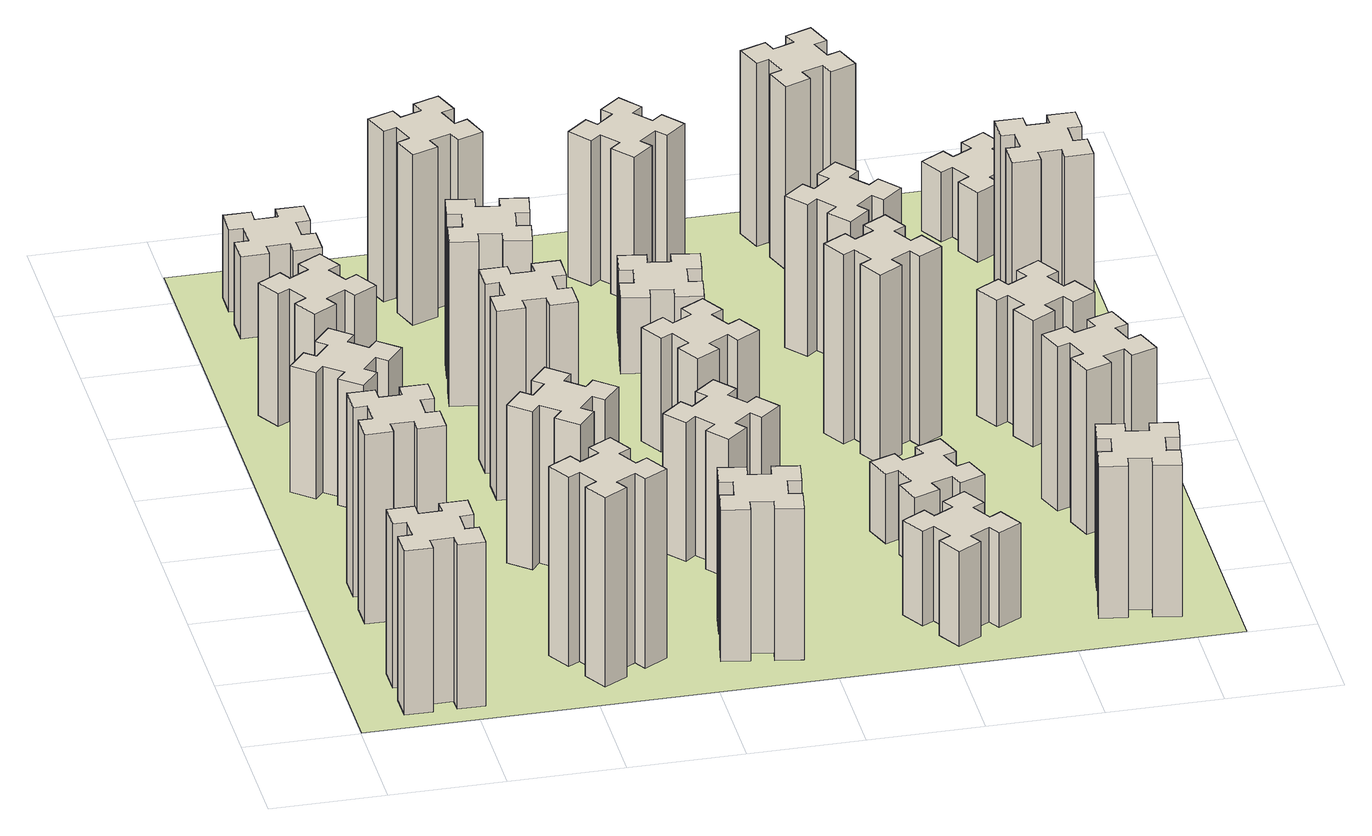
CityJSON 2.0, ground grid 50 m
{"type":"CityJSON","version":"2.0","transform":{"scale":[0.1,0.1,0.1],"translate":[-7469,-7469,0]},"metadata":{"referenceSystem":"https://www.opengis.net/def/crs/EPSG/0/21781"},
"CityObjects":{
"building1":{"type":"Building","attributes":{"class":"1000","function":"1000","usage":"1000","yearOfConstruction":2016,"roofType":"1000","measuredHeight":78,"storeysAboveGround":30,"storeysBelowGround":0},"geometry":[{"type":"Solid","lod":"1","boundaries":[[[[0,1,2,3,4,5,6,7,8,9,10,11,12,13,14,15,16,17,18,19]],[[17,16,20,21]],[[16,15,22,20]],[[15,14,23,22]],[[14,13,24,23]],[[13,12,25,24]],[[12,11,26,25]],[[11,10,27,26]],[[10,9,28,27]],[[9,8,29,28]],[[8,7,30,29]],[[7,6,31,30]],[[6,5,32,31]],[[5,4,33,32]],[[4,3,34,33]],[[3,2,35,34]],[[2,1,36,35]],[[1,0,37,36]],[[0,19,38,37]],[[19,18,39,38]],[[18,17,21,39]],[[24,25,26,27,28,29,30,31,32,33,34,35,36,37,38,39,21,20,22,23]]]]}]},
"building2":{"type":"Building","attributes":{"class":"1000","function":"1000","usage":"1000","yearOfConstruction":2016,"roofType":"1000","measuredHeight":90,"storeysAboveGround":30,"storeysBelowGround":0},"geometry":[{"type":"Solid","lod":"1","boundaries":[[[[40,41,42,43,44,45,46,47,48,49,50,51,52,53,54,55,56,57,58,59]],[[57,56,60,61]],[[56,55,62,60]],[[55,54,63,62]],[[54,53,64,63]],[[53,52,65,64]],[[52,51,66,65]],[[51,50,67,66]],[[50,49,68,67]],[[49,48,69,68]],[[48,47,70,69]],[[47,46,71,70]],[[46,45,72,71]],[[45,44,73,72]],[[44,43,74,73]],[[43,42,75,74]],[[42,41,76,75]],[[41,40,77,76]],[[40,59,78,77]],[[59,58,79,78]],[[58,57,61,79]],[[64,65,66,67,68,69,70,71,72,73,74,75,76,77,78,79,61,60,62,63]]]]}]},
"building3":{"type":"Building","attributes":{"class":"1000","function":"1000","usage":"1000","yearOfConstruction":2016,"roofType":"1000","measuredHeight":60,"storeysAboveGround":30,"storeysBelowGround":0},"geometry":[{"type":"Solid","lod":"1","boundaries":[[[[80,81,82,83,84,85,86,87,88,89,90,91,92,93,94,95,96,97,98,99]],[[97,96,100,101]],[[96,95,102,100]],[[95,94,103,102]],[[94,93,104,103]],[[93,92,105,104]],[[92,91,106,105]],[[91,90,107,106]],[[90,89,108,107]],[[89,88,109,108]],[[88,87,110,109]],[[87,86,111,110]],[[86,85,112,111]],[[85,84,113,112]],[[84,83,114,113]],[[83,82,115,114]],[[82,81,116,115]],[[81,80,117,116]],[[80,99,118,117]],[[99,98,119,118]],[[98,97,101,119]],[[104,105,106,107,108,109,110,111,112,113,114,115,116,117,118,119,101,100,102,103]]]]}]},
"building4":{"type":"Building","attributes":{"class":"1000","function":"1000","usage":"1000","yearOfConstruction":2016,"roofType":"1000","measuredHeight":63,"storeysAboveGround":30,"storeysBelowGround":0},"geometry":[{"type":"Solid","lod":"1","boundaries":[[[[120,121,122,123,124,125,126,127,128,129,130,131,132,133,134,135,136,137,138,139]],[[137,136,140,141]],[[136,135,142,140]],[[135,134,143,142]],[[134,133,144,143]],[[133,132,145,144]],[[132,131,146,145]],[[131,130,147,146]],[[130,129,148,147]],[[129,128,149,148]],[[128,127,150,149]],[[127,126,151,150]],[[126,125,152,151]],[[125,124,153,152]],[[124,123,154,153]],[[123,122,155,154]],[[122,121,156,155]],[[121,120,157,156]],[[120,139,158,157]],[[139,138,159,158]],[[138,137,141,159]],[[144,145,146,147,148,149,150,151,152,153,154,155,156,157,158,159,141,140,142,143]]]]}]},
"building5":{"type":"Building","attributes":{"class":"1000","function":"1000","usage":"1000","yearOfConstruction":2016,"roofType":"1000","measuredHeight":90,"storeysAboveGround":30,"storeysBelowGround":0},"geometry":[{"type":"Solid","lod":"1","boundaries":[[[[160,161,162,163,164,165,166,167,168,169,170,171,172,173,174,175,176,177,178,179]],[[177,176,180,181]],[[176,175,182,180]],[[175,174,183,182]],[[174,173,184,183]],[[173,172,185,184]],[[172,171,186,185]],[[171,170,187,186]],[[170,169,188,187]],[[169,168,189,188]],[[168,167,190,189]],[[167,166,191,190]],[[166,165,192,191]],[[165,164,193,192]],[[164,163,194,193]],[[163,162,195,194]],[[162,161,196,195]],[[161,160,197,196]],[[160,179,198,197]],[[179,178,199,198]],[[178,177,181,199]],[[184,185,186,187,188,189,190,191,192,193,194,195,196,197,198,199,181,180,182,183]]]]}]},
"building6":{"type":"Building","attributes":{"class":"1000","function":"1000","usage":"1000","yearOfConstruction":2016,"roofType":"1000","measuredHeight":39,"storeysAboveGround":30,"storeysBelowGround":0},"geometry":[{"type":"Solid","lod":"1","boundaries":[[[[200,201,202,203,204,205,206,207,208,209,210,211,212,213,214,215,216,217,218,219]],[[217,216,220,221]],[[216,215,222,220]],[[215,214,223,222]],[[214,213,224,223]],[[213,212,225,224]],[[212,211,226,225]],[[211,210,227,226]],[[210,209,228,227]],[[209,208,229,228]],[[208,207,230,229]],[[207,206,231,230]],[[206,205,232,231]],[[205,204,233,232]],[[204,203,234,233]],[[203,202,235,234]],[[202,201,236,235]],[[201,200,237,236]],[[200,219,238,237]],[[219,218,239,238]],[[218,217,221,239]],[[224,225,226,227,228,229,230,231,232,233,234,235,236,237,238,239,221,220,222,223]]]]}]},
"building7":{"type":"Building","attributes":{"class":"1000","function":"1000","usage":"1000","yearOfConstruction":2016,"roofType":"1000","measuredHeight":75,"storeysAboveGround":30,"storeysBelowGround":0},"geometry":[{"type":"Solid","lod":"1","boundaries":[[[[240,241,242,243,244,245,246,247,248,249,250,251,252,253,254,255,256,257,258,259]],[[257,256,260,261]],[[256,255,262,260]],[[255,254,263,262]],[[254,253,264,263]],[[253,252,265,264]],[[252,251,266,265]],[[251,250,267,266]],[[250,249,268,267]],[[249,248,269,268]],[[248,247,270,269]],[[247,246,271,270]],[[246,245,272,271]],[[245,244,273,272]],[[244,243,274,273]],[[243,242,275,274]],[[242,241,276,275]],[[241,240,277,276]],[[240,259,278,277]],[[259,258,279,278]],[[258,257,261,279]],[[264,265,266,267,268,269,270,271,272,273,274,275,276,277,278,279,261,260,262,263]]]]}]},
"building8":{"type":"Building","attributes":{"class":"1000","function":"1000","usage":"1000","yearOfConstruction":2016,"roofType":"1000","measuredHeight":90,"storeysAboveGround":30,"storeysBelowGround":0},"geometry":[{"type":"Solid","lod":"1","boundaries":[[[[280,281,282,283,284,285,286,287,288,289,290,291,292,293,294,295,296,297,298,299]],[[297,296,300,301]],[[296,295,302,300]],[[295,294,303,302]],[[294,293,304,303]],[[293,292,305,304]],[[292,291,306,305]],[[291,290,307,306]],[[290,289,308,307]],[[289,288,309,308]],[[288,287,310,309]],[[287,286,311,310]],[[286,285,312,311]],[[285,284,313,312]],[[284,283,314,313]],[[283,282,315,314]],[[282,281,316,315]],[[281,280,317,316]],[[280,299,318,317]],[[299,298,319,318]],[[298,297,301,319]],[[304,305,306,307,308,309,310,311,312,313,314,315,316,317,318,319,301,300,302,303]]]]}]},
"building9":{"type":"Building","attributes":{"class":"1000","function":"1000","usage":"1000","yearOfConstruction":2016,"roofType":"1000","measuredHeight":72,"storeysAboveGround":30,"storeysBelowGround":0},"geometry":[{"type":"Solid","lod":"1","boundaries":[[[[320,321,322,323,324,325,326,327,328,329,330,331,332,333,334,335,336,337,338,339]],[[337,336,340,341]],[[336,335,342,340]],[[335,334,343,342]],[[334,333,344,343]],[[333,332,345,344]],[[332,331,346,345]],[[331,330,347,346]],[[330,329,348,347]],[[329,328,349,348]],[[328,327,350,349]],[[327,326,351,350]],[[326,325,352,351]],[[325,324,353,352]],[[324,323,354,353]],[[323,322,355,354]],[[322,321,356,355]],[[321,320,357,356]],[[320,339,358,357]],[[339,338,359,358]],[[338,337,341,359]],[[344,345,346,347,348,349,350,351,352,353,354,355,356,357,358,359,341,340,342,343]]]]}]},
"building10":{"type":"Building","attributes":{"class":"1000","function":"1000","usage":"1000","yearOfConstruction":2016,"roofType":"1000","measuredHeight":78,"storeysAboveGround":30,"storeysBelowGround":0},"geometry":[{"type":"Solid","lod":"1","boundaries":[[[[360,361,362,363,364,365,366,367,368,369,370,371,372,373,374,375,376,377,378,379]],[[377,376,380,381]],[[376,375,382,380]],[[375,374,383,382]],[[374,373,384,383]],[[373,372,385,384]],[[372,371,386,385]],[[371,370,387,386]],[[370,369,388,387]],[[369,368,389,388]],[[368,367,390,389]],[[367,366,391,390]],[[366,365,392,391]],[[365,364,393,392]],[[364,363,394,393]],[[363,362,395,394]],[[362,361,396,395]],[[361,360,397,396]],[[360,379,398,397]],[[379,378,399,398]],[[378,377,381,399]],[[384,385,386,387,388,389,390,391,392,393,394,395,396,397,398,399,381,380,382,383]]]]}]},
"building11":{"type":"Building","attributes":{"class":"1000","function":"1000","usage":"1000","yearOfConstruction":2016,"roofType":"1000","measuredHeight":81,"storeysAboveGround":30,"storeysBelowGround":0},"geometry":[{"type":"Solid","lod":"1","boundaries":[[[[400,401,402,403,404,405,406,407,408,409,410,411,412,413,414,415,416,417,418,419]],[[417,416,420,421]],[[416,415,422,420]],[[415,414,423,422]],[[414,413,424,423]],[[413,412,425,424]],[[412,411,426,425]],[[411,410,427,426]],[[410,409,428,427]],[[409,408,429,428]],[[408,407,430,429]],[[407,406,431,430]],[[406,405,432,431]],[[405,404,433,432]],[[404,403,434,433]],[[403,402,435,434]],[[402,401,436,435]],[[401,400,437,436]],[[400,419,438,437]],[[419,418,439,438]],[[418,417,421,439]],[[424,425,426,427,428,429,430,431,432,433,434,435,436,437,438,439,421,420,422,423]]]]}]},
"building12":{"type":"Building","attributes":{"class":"1000","function":"1000","usage":"1000","yearOfConstruction":2016,"roofType":"1000","measuredHeight":66,"storeysAboveGround":30,"storeysBelowGround":0},"geometry":[{"type":"Solid","lod":"1","boundaries":[[[[440,441,442,443,444,445,446,447,448,449,450,451,452,453,454,455,456,457,458,459]],[[457,456,460,461]],[[456,455,462,460]],[[455,454,463,462]],[[454,453,464,463]],[[453,452,465,464]],[[452,451,466,465]],[[451,450,467,466]],[[450,449,468,467]],[[449,448,469,468]],[[448,447,470,469]],[[447,446,471,470]],[[446,445,472,471]],[[445,444,473,472]],[[444,443,474,473]],[[443,442,475,474]],[[442,441,476,475]],[[441,440,477,476]],[[440,459,478,477]],[[459,458,479,478]],[[458,457,461,479]],[[464,465,466,467,468,469,470,471,472,473,474,475,476,477,478,479,461,460,462,463]]]]}]},
"building13":{"type":"Building","attributes":{"class":"1000","function":"1000","usage":"1000","yearOfConstruction":2016,"roofType":"1000","measuredHeight":54,"storeysAboveGround":30,"storeysBelowGround":0},"geometry":[{"type":"Solid","lod":"1","boundaries":[[[[480,481,482,483,484,485,486,487,488,489,490,491,492,493,494,495,496,497,498,499]],[[497,496,500,501]],[[496,495,502,500]],[[495,494,503,502]],[[494,493,504,503]],[[493,492,505,504]],[[492,491,506,505]],[[491,490,507,506]],[[490,489,508,507]],[[489,488,509,508]],[[488,487,510,509]],[[487,486,511,510]],[[486,485,512,511]],[[485,484,513,512]],[[484,483,514,513]],[[483,482,515,514]],[[482,481,516,515]],[[481,480,517,516]],[[480,499,518,517]],[[499,498,519,518]],[[498,497,501,519]],[[504,505,506,507,508,509,510,511,512,513,514,515,516,517,518,519,501,500,502,503]]]]}]},
"building14":{"type":"Building","attributes":{"class":"1000","function":"1000","usage":"1000","yearOfConstruction":2016,"roofType":"1000","measuredHeight":36,"storeysAboveGround":30,"storeysBelowGround":0},"geometry":[{"type":"Solid","lod":"1","boundaries":[[[[520,521,522,523,524,525,526,527,528,529,530,531,532,533,534,535,536,537,538,539]],[[537,536,540,541]],[[536,535,542,540]],[[535,534,543,542]],[[534,533,544,543]],[[533,532,545,544]],[[532,531,546,545]],[[531,530,547,546]],[[530,529,548,547]],[[529,528,549,548]],[[528,527,550,549]],[[527,526,551,550]],[[526,525,552,551]],[[525,524,553,552]],[[524,523,554,553]],[[523,522,555,554]],[[522,521,556,555]],[[521,520,557,556]],[[520,539,558,557]],[[539,538,559,558]],[[538,537,541,559]],[[544,545,546,547,548,549,550,551,552,553,554,555,556,557,558,559,541,540,542,543]]]]}]},
"building15":{"type":"Building","attributes":{"class":"1000","function":"1000","usage":"1000","yearOfConstruction":2016,"roofType":"1000","measuredHeight":45,"storeysAboveGround":30,"storeysBelowGround":0},"geometry":[{"type":"Solid","lod":"1","boundaries":[[[[560,561,562,563,564,565,566,567,568,569,570,571,572,573,574,575,576,577,578,579]],[[577,576,580,581]],[[576,575,582,580]],[[575,574,583,582]],[[574,573,584,583]],[[573,572,585,584]],[[572,571,586,585]],[[571,570,587,586]],[[570,569,588,587]],[[569,568,589,588]],[[568,567,590,589]],[[567,566,591,590]],[[566,565,592,591]],[[565,564,593,592]],[[564,563,594,593]],[[563,562,595,594]],[[562,561,596,595]],[[561,560,597,596]],[[560,579,598,597]],[[579,578,599,598]],[[578,577,581,599]],[[584,585,586,587,588,589,590,591,592,593,594,595,596,597,598,599,581,580,582,583]]]]}]},
"building16":{"type":"Building","attributes":{"class":"1000","function":"1000","usage":"1000","yearOfConstruction":2016,"roofType":"1000","measuredHeight":69,"storeysAboveGround":30,"storeysBelowGround":0},"geometry":[{"type":"Solid","lod":"1","boundaries":[[[[600,601,602,603,604,605,606,607,608,609,610,611,612,613,614,615,616,617,618,619]],[[617,616,620,621]],[[616,615,622,620]],[[615,614,623,622]],[[614,613,624,623]],[[613,612,625,624]],[[612,611,626,625]],[[611,610,627,626]],[[610,609,628,627]],[[609,608,629,628]],[[608,607,630,629]],[[607,606,631,630]],[[606,605,632,631]],[[605,604,633,632]],[[604,603,634,633]],[[603,602,635,634]],[[602,601,636,635]],[[601,600,637,636]],[[600,619,638,637]],[[619,618,639,638]],[[618,617,621,639]],[[624,625,626,627,628,629,630,631,632,633,634,635,636,637,638,639,621,620,622,623]]]]}]},
"building17":{"type":"Building","attributes":{"class":"1000","function":"1000","usage":"1000","yearOfConstruction":2016,"roofType":"1000","measuredHeight":33,"storeysAboveGround":30,"storeysBelowGround":0},"geometry":[{"type":"Solid","lod":"1","boundaries":[[[[640,641,642,643,644,645,646,647,648,649,650,651,652,653,654,655,656,657,658,659]],[[657,656,660,661]],[[656,655,662,660]],[[655,654,663,662]],[[654,653,664,663]],[[653,652,665,664]],[[652,651,666,665]],[[651,650,667,666]],[[650,649,668,667]],[[649,648,669,668]],[[648,647,670,669]],[[647,646,671,670]],[[646,645,672,671]],[[645,644,673,672]],[[644,643,674,673]],[[643,642,675,674]],[[642,641,676,675]],[[641,640,677,676]],[[640,659,678,677]],[[659,658,679,678]],[[658,657,661,679]],[[664,665,666,667,668,669,670,671,672,673,674,675,676,677,678,679,661,660,662,663]]]]}]},
"building18":{"type":"Building","attributes":{"class":"1000","function":"1000","usage":"1000","yearOfConstruction":2016,"roofType":"1000","measuredHeight":90,"storeysAboveGround":30,"storeysBelowGround":0},"geometry":[{"type":"Solid","lod":"1","boundaries":[[[[680,681,682,683,684,685,686,687,688,689,690,691,692,693,694,695,696,697,698,699]],[[697,696,700,701]],[[696,695,702,700]],[[695,694,703,702]],[[694,693,704,703]],[[693,692,705,704]],[[692,691,706,705]],[[691,690,707,706]],[[690,689,708,707]],[[689,688,709,708]],[[688,687,710,709]],[[687,686,711,710]],[[686,685,712,711]],[[685,684,713,712]],[[684,683,714,713]],[[683,682,715,714]],[[682,681,716,715]],[[681,680,717,716]],[[680,699,718,717]],[[699,698,719,718]],[[698,697,701,719]],[[704,705,706,707,708,709,710,711,712,713,714,715,716,717,718,719,701,700,702,703]]]]}]},
"building19":{"type":"Building","attributes":{"class":"1000","function":"1000","usage":"1000","yearOfConstruction":2016,"roofType":"1000","measuredHeight":72,"storeysAboveGround":30,"storeysBelowGround":0},"geometry":[{"type":"Solid","lod":"1","boundaries":[[[[720,721,722,723,724,725,726,727,728,729,730,731,732,733,734,735,736,737,738,739]],[[737,736,740,741]],[[736,735,742,740]],[[735,734,743,742]],[[734,733,744,743]],[[733,732,745,744]],[[732,731,746,745]],[[731,730,747,746]],[[730,729,748,747]],[[729,728,749,748]],[[728,727,750,749]],[[727,726,751,750]],[[726,725,752,751]],[[725,724,753,752]],[[724,723,754,753]],[[723,722,755,754]],[[722,721,756,755]],[[721,720,757,756]],[[720,739,758,757]],[[739,738,759,758]],[[738,737,741,759]],[[744,745,746,747,748,749,750,751,752,753,754,755,756,757,758,759,741,740,742,743]]]]}]},
"building20":{"type":"Building","attributes":{"class":"1000","function":"1000","usage":"1000","yearOfConstruction":2016,"roofType":"1000","measuredHeight":72,"storeysAboveGround":30,"storeysBelowGround":0},"geometry":[{"type":"Solid","lod":"1","boundaries":[[[[760,761,762,763,764,765,766,767,768,769,770,771,772,773,774,775,776,777,778,779]],[[777,776,780,781]],[[776,775,782,780]],[[775,774,783,782]],[[774,773,784,783]],[[773,772,785,784]],[[772,771,786,785]],[[771,770,787,786]],[[770,769,788,787]],[[769,768,789,788]],[[768,767,790,789]],[[767,766,791,790]],[[766,765,792,791]],[[765,764,793,792]],[[764,763,794,793]],[[763,762,795,794]],[[762,761,796,795]],[[761,760,797,796]],[[760,779,798,797]],[[779,778,799,798]],[[778,777,781,799]],[[784,785,786,787,788,789,790,791,792,793,794,795,796,797,798,799,781,780,782,783]]]]}]},
"building21":{"type":"Building","attributes":{"class":"1000","function":"1000","usage":"1000","yearOfConstruction":2016,"roofType":"1000","measuredHeight":87,"storeysAboveGround":30,"storeysBelowGround":0},"geometry":[{"type":"Solid","lod":"1","boundaries":[[[[800,801,802,803,804,805,806,807,808,809,810,811,812,813,814,815,816,817,818,819]],[[817,816,820,821]],[[816,815,822,820]],[[815,814,823,822]],[[814,813,824,823]],[[813,812,825,824]],[[812,811,826,825]],[[811,810,827,826]],[[810,809,828,827]],[[809,808,829,828]],[[808,807,830,829]],[[807,806,831,830]],[[806,805,832,831]],[[805,804,833,832]],[[804,803,834,833]],[[803,802,835,834]],[[802,801,836,835]],[[801,800,837,836]],[[800,819,838,837]],[[819,818,839,838]],[[818,817,821,839]],[[824,825,826,827,828,829,830,831,832,833,834,835,836,837,838,839,821,820,822,823]]]]}]},
"building22":{"type":"Building","attributes":{"class":"1000","function":"1000","usage":"1000","yearOfConstruction":2016,"roofType":"1000","measuredHeight":78,"storeysAboveGround":30,"storeysBelowGround":0},"geometry":[{"type":"Solid","lod":"1","boundaries":[[[[840,841,842,843,844,845,846,847,848,849,850,851,852,853,854,855,856,857,858,859]],[[857,856,860,861]],[[856,855,862,860]],[[855,854,863,862]],[[854,853,864,863]],[[853,852,865,864]],[[852,851,866,865]],[[851,850,867,866]],[[850,849,868,867]],[[849,848,869,868]],[[848,847,870,869]],[[847,846,871,870]],[[846,845,872,871]],[[845,844,873,872]],[[844,843,874,873]],[[843,842,875,874]],[[842,841,876,875]],[[841,840,877,876]],[[840,859,878,877]],[[859,858,879,878]],[[858,857,861,879]],[[864,865,866,867,868,869,870,871,872,873,874,875,876,877,878,879,861,860,862,863]]]]}]},
"building23":{"type":"Building","attributes":{"class":"1000","function":"1000","usage":"1000","yearOfConstruction":2016,"roofType":"1000","measuredHeight":60,"storeysAboveGround":30,"storeysBelowGround":0},"geometry":[{"type":"Solid","lod":"1","boundaries":[[[[880,881,882,883,884,885,886,887,888,889,890,891,892,893,894,895,896,897,898,899]],[[897,896,900,901]],[[896,895,902,900]],[[895,894,903,902]],[[894,893,904,903]],[[893,892,905,904]],[[892,891,906,905]],[[891,890,907,906]],[[890,889,908,907]],[[889,888,909,908]],[[888,887,910,909]],[[887,886,911,910]],[[886,885,912,911]],[[885,884,913,912]],[[884,883,914,913]],[[883,882,915,914]],[[882,881,916,915]],[[881,880,917,916]],[[880,899,918,917]],[[899,898,919,918]],[[898,897,901,919]],[[904,905,906,907,908,909,910,911,912,913,914,915,916,917,918,919,901,900,902,903]]]]}]},
"building24":{"type":"Building","attributes":{"class":"1000","function":"1000","usage":"1000","yearOfConstruction":2016,"roofType":"1000","measuredHeight":87,"storeysAboveGround":30,"storeysBelowGround":0},"geometry":[{"type":"Solid","lod":"1","boundaries":[[[[920,921,922,923,924,925,926,927,928,929,930,931,932,933,934,935,936,937,938,939]],[[937,936,940,941]],[[936,935,942,940]],[[935,934,943,942]],[[934,933,944,943]],[[933,932,945,944]],[[932,931,946,945]],[[931,930,947,946]],[[930,929,948,947]],[[929,928,949,948]],[[928,927,950,949]],[[927,926,951,950]],[[926,925,952,951]],[[925,924,953,952]],[[924,923,954,953]],[[923,922,955,954]],[[922,921,956,955]],[[921,920,957,956]],[[920,939,958,957]],[[939,938,959,958]],[[938,937,941,959]],[[944,945,946,947,948,949,950,951,952,953,954,955,956,957,958,959,941,940,942,943]]]]}]},
"building25":{"type":"Building","attributes":{"class":"1000","function":"1000","usage":"1000","yearOfConstruction":2016,"roofType":"1000","measuredHeight":33,"storeysAboveGround":30,"storeysBelowGround":0},"geometry":[{"type":"Solid","lod":"1","boundaries":[[[[960,961,962,963,964,965,966,967,968,969,970,971,972,973,974,975,976,977,978,979]],[[977,976,980,981]],[[976,975,982,980]],[[975,974,983,982]],[[974,973,984,983]],[[973,972,985,984]],[[972,971,986,985]],[[971,970,987,986]],[[970,969,988,987]],[[969,968,989,988]],[[968,967,990,989]],[[967,966,991,990]],[[966,965,992,991]],[[965,964,993,992]],[[964,963,994,993]],[[963,962,995,994]],[[962,961,996,995]],[[961,960,997,996]],[[960,979,998,997]],[[979,978,999,998]],[[978,977,981,999]],[[984,985,986,987,988,989,990,991,992,993,994,995,996,997,998,999,981,980,982,983]]]]}]},
"landuse1":{"type":"LandUse","attributes":{"name":"plot1","function":"1010"},"geometry":[{"type":"MultiSurface","lod":"1","boundaries":[[[1000,1001,1002,1003]]]}]}
},
"vertices":[
[265,325,0],[265,225,0],[205,225,0],[205,105,0],[325,105,0],[325,165,0],[425,165,0],[425,105,0],[545,105,0],[545,225,0],[485,225,0],[485,325,0],[545,325,0],[545,445,0],[425,445,0],[425,385,0],[325,385,0],[325,445,0],[205,445,0],[205,325,0],[325,385,780],[325,445,780],[425,385,780],[425,445,780],[545,445,780],[545,325,780],[485,325,780],[485,225,780],[545,225,780],[545,105,780],[425,105,780],[425,165,780],[325,165,780],[325,105,780],[205,105,780],[205,225,780],[265,225,780],[265,325,780],[205,325,780],[205,445,780],
[265,1065,0],[265,965,0],[205,965,0],[205,845,0],[325,845,0],[325,905,0],[425,905,0],[425,845,0],[545,845,0],[545,965,0],[485,965,0],[485,1065,0],[545,1065,0],[545,1185,0],[425,1185,0],[425,1125,0],[325,1125,0],[325,1185,0],[205,1185,0],[205,1065,0],[325,1125,900],[325,1185,900],[425,1125,900],[425,1185,900],[545,1185,900],[545,1065,900],[485,1065,900],[485,965,900],[545,965,900],[545,845,900],[425,845,900],[425,905,900],[325,905,900],[325,845,900],[205,845,900],[205,965,900],[265,965,900],[265,1065,900],[205,1065,900],[205,1185,900],
[427,1846,0],[492,1923,0],[538,1884,0],[615,1976,0],[523,2053,0],[484,2007,0],[408,2072,0],[446,2118,0],[354,2195,0],[277,2103,0],[323,2064,0],[259,1988,0],[213,2026,0],[136,1934,0],[228,1857,0],[266,1903,0],[343,1839,0],[304,1793,0],[396,1716,0],[473,1808,0],[343,1839,600],[304,1793,600],[266,1903,600],[228,1857,600],[136,1934,600],[213,2026,600],[259,1988,600],[323,2064,600],[277,2103,600],[354,2195,600],[446,2118,600],[408,2072,600],[484,2007,600],[523,2053,600],[615,1976,600],[538,1884,600],[492,1923,600],[427,1846,600],[473,1808,600],[396,1716,600],
[496,2507,0],[446,2594,0],[498,2624,0],[438,2728,0],[334,2668,0],[364,2616,0],[277,2566,0],[247,2618,0],[143,2558,0],[203,2454,0],[255,2484,0],[305,2397,0],[253,2367,0],[313,2263,0],[417,2323,0],[387,2375,0],[474,2425,0],[504,2373,0],[608,2433,0],[548,2537,0],[474,2425,630],[504,2373,630],[387,2375,630],[417,2323,630],[313,2263,630],[253,2367,630],[305,2397,630],[255,2484,630],[203,2454,630],[143,2558,630],[247,2618,630],[277,2566,630],[364,2616,630],[334,2668,630],[438,2728,630],[498,2624,630],[446,2594,630],[496,2507,630],[548,2537,630],[608,2433,630],
[1127,255,0],[1214,305,0],[1244,253,0],[1348,313,0],[1288,417,0],[1236,387,0],[1186,474,0],[1238,504,0],[1178,608,0],[1074,548,0],[1104,496,0],[1017,446,0],[987,498,0],[883,438,0],[943,334,0],[995,364,0],[1045,277,0],[993,247,0],[1053,143,0],[1157,203,0],[1045,277,900],[993,247,900],[995,364,900],[943,334,900],[883,438,900],[987,498,900],[1017,446,900],[1104,496,900],[1074,548,900],[1178,608,900],[1238,504,900],[1186,474,900],[1236,387,900],[1288,417,900],[1348,313,900],[1244,253,900],[1214,305,900],[1127,255,900],[1157,203,900],[1053,143,900],
[265,3385,0],[265,3285,0],[205,3285,0],[205,3165,0],[325,3165,0],[325,3225,0],[425,3225,0],[425,3165,0],[545,3165,0],[545,3285,0],[485,3285,0],[485,3385,0],[545,3385,0],[545,3505,0],[425,3505,0],[425,3445,0],[325,3445,0],[325,3505,0],[205,3505,0],[205,3385,0],[325,3445,390],[325,3505,390],[425,3445,390],[425,3505,390],[545,3505,390],[545,3385,390],[485,3385,390],[485,3285,390],[545,3285,390],[545,3165,390],[425,3165,390],[425,3225,390],[325,3225,390],[325,3165,390],[205,3165,390],[205,3285,390],[265,3285,390],[265,3385,390],[205,3385,390],[205,3505,390],
[1224,1267,0],[1148,1332,0],[1186,1378,0],[1094,1455,0],[1017,1363,0],[1063,1324,0],[999,1248,0],[953,1286,0],[876,1194,0],[968,1117,0],[1006,1163,0],[1083,1099,0],[1044,1053,0],[1136,976,0],[1213,1068,0],[1167,1106,0],[1232,1183,0],[1278,1144,0],[1355,1236,0],[1263,1313,0],[1232,1183,750],[1278,1144,750],[1167,1106,750],[1213,1068,750],[1136,976,750],[1044,1053,750],[1083,1099,750],[1006,1163,750],[968,1117,750],[876,1194,750],[953,1286,750],[999,1248,750],[1063,1324,750],[1017,1363,750],[1094,1455,750],[1186,1378,750],[1148,1332,750],[1224,1267,750],[1263,1313,750],[1355,1236,750],
[1165,1965,0],[1065,1965,0],[1065,2025,0],[945,2025,0],[945,1905,0],[1005,1905,0],[1005,1805,0],[945,1805,0],[945,1685,0],[1065,1685,0],[1065,1745,0],[1165,1745,0],[1165,1685,0],[1285,1685,0],[1285,1805,0],[1225,1805,0],[1225,1905,0],[1285,1905,0],[1285,2025,0],[1165,2025,0],[1225,1905,900],[1285,1905,900],[1225,1805,900],[1285,1805,900],[1285,1685,900],[1165,1685,900],[1165,1745,900],[1065,1745,900],[1065,1685,900],[945,1685,900],[945,1805,900],[1005,1805,900],[1005,1905,900],[945,1905,900],[945,2025,900],[1065,2025,900],[1065,1965,900],[1165,1965,900],[1165,2025,900],[1285,2025,900],
[1855,307,0],[1872,405,0],[1931,395,0],[1952,513,0],[1834,534,0],[1824,475,0],[1725,492,0],[1736,551,0],[1617,572,0],[1597,454,0],[1656,444,0],[1638,345,0],[1579,356,0],[1558,237,0],[1677,217,0],[1687,276,0],[1785,258,0],[1775,199,0],[1893,178,0],[1914,297,0],[1785,258,720],[1775,199,720],[1687,276,720],[1677,217,720],[1558,237,720],[1579,356,720],[1638,345,720],[1656,444,720],[1597,454,720],[1617,572,720],[1736,551,720],[1725,492,720],[1824,475,720],[1834,534,720],[1952,513,720],[1931,395,720],[1872,405,720],[1855,307,720],[1914,297,720],[1893,178,720],
[1016,2664,0],[998,2565,0],[939,2576,0],[918,2457,0],[1037,2437,0],[1047,2496,0],[1145,2478,0],[1135,2419,0],[1253,2398,0],[1274,2517,0],[1215,2527,0],[1232,2625,0],[1291,2615,0],[1312,2733,0],[1194,2754,0],[1184,2695,0],[1085,2712,0],[1096,2771,0],[977,2792,0],[957,2674,0],[1085,2712,780],[1096,2771,780],[1184,2695,780],[1194,2754,780],[1312,2733,780],[1291,2615,780],[1232,2625,780],[1215,2527,780],[1274,2517,780],[1253,2398,780],[1135,2419,780],[1145,2478,780],[1047,2496,780],[1037,2437,780],[918,2457,780],[939,2576,780],[998,2565,780],[1016,2664,780],[957,2674,780],[977,2792,780],
[1006,3215,0],[1100,3249,0],[1120,3193,0],[1233,3234,0],[1192,3347,0],[1136,3326,0],[1102,3420,0],[1158,3440,0],[1117,3553,0],[1004,3512,0],[1025,3456,0],[931,3422,0],[910,3478,0],[797,3437,0],[839,3324,0],[895,3345,0],[929,3251,0],[873,3230,0],[914,3117,0],[1027,3159,0],[929,3251,810],[873,3230,810],[895,3345,810],[839,3324,810],[797,3437,810],[910,3478,810],[931,3422,810],[1025,3456,810],[1004,3512,810],[1117,3553,810],[1158,3440,810],[1102,3420,810],[1136,3326,810],[1192,3347,810],[1233,3234,810],[1120,3193,810],[1100,3249,810],[1006,3215,810],[1027,3159,810],[914,3117,810],
[1788,999,0],[1864,1063,0],[1903,1017,0],[1995,1094,0],[1918,1186,0],[1872,1148,0],[1807,1224,0],[1853,1263,0],[1776,1355,0],[1684,1278,0],[1723,1232,0],[1646,1167,0],[1608,1213,0],[1516,1136,0],[1593,1044,0],[1639,1083,0],[1703,1006,0],[1657,968,0],[1734,876,0],[1826,953,0],[1703,1006,660],[1657,968,660],[1639,1083,660],[1593,1044,660],[1516,1136,660],[1608,1213,660],[1646,1167,660],[1723,1232,660],[1684,1278,660],[1776,1355,660],[1853,1263,660],[1807,1224,660],[1872,1148,660],[1918,1186,660],[1995,1094,660],[1903,1017,660],[1864,1063,660],[1788,999,660],[1826,953,660],[1734,876,660],
[1844,2076,0],[1757,2026,0],[1727,2078,0],[1623,2018,0],[1683,1914,0],[1735,1944,0],[1785,1857,0],[1733,1827,0],[1793,1723,0],[1897,1783,0],[1867,1835,0],[1954,1885,0],[1984,1833,0],[2088,1893,0],[2028,1997,0],[1976,1967,0],[1926,2054,0],[1978,2084,0],[1918,2188,0],[1814,2128,0],[1926,2054,540],[1978,2084,540],[1976,1967,540],[2028,1997,540],[2088,1893,540],[1984,1833,540],[1954,1885,540],[1867,1835,540],[1897,1783,540],[1793,1723,540],[1733,1827,540],[1785,1857,540],[1735,1944,540],[1683,1914,540],[1623,2018,540],[1727,2078,540],[1757,2026,540],[1844,2076,540],[1814,2128,540],[1918,2188,540],
[1756,2764,0],[1738,2665,0],[1679,2676,0],[1658,2557,0],[1777,2537,0],[1787,2596,0],[1885,2578,0],[1875,2519,0],[1993,2498,0],[2014,2617,0],[1955,2627,0],[1972,2725,0],[2031,2715,0],[2052,2833,0],[1934,2854,0],[1924,2795,0],[1825,2812,0],[1836,2871,0],[1717,2892,0],[1697,2774,0],[1825,2812,360],[1836,2871,360],[1924,2795,360],[1934,2854,360],[2052,2833,360],[2031,2715,360],[1972,2725,360],[1955,2627,360],[2014,2617,360],[1993,2498,360],[1875,2519,360],[1885,2578,360],[1787,2596,360],[1777,2537,360],[1658,2557,360],[1679,2676,360],[1738,2665,360],[1756,2764,360],[1697,2774,360],[1717,2892,360],
[2475,364,0],[2525,277,0],[2473,247,0],[2533,143,0],[2637,203,0],[2607,255,0],[2694,305,0],[2724,253,0],[2828,313,0],[2768,417,0],[2716,387,0],[2666,474,0],[2718,504,0],[2658,608,0],[2554,548,0],[2584,496,0],[2497,446,0],[2467,498,0],[2363,438,0],[2423,334,0],[2497,446,450],[2467,498,450],[2584,496,450],[2554,548,450],[2658,608,450],[2718,504,450],[2666,474,450],[2716,387,450],[2768,417,450],[2828,313,450],[2724,253,450],[2694,305,450],[2607,255,450],[2637,203,450],[2533,143,450],[2473,247,450],[2525,277,450],[2475,364,450],[2423,334,450],[2363,438,450],
[1888,3219,0],[1964,3283,0],[2003,3237,0],[2095,3314,0],[2018,3406,0],[1972,3368,0],[1907,3444,0],[1953,3483,0],[1876,3575,0],[1784,3498,0],[1823,3452,0],[1746,3387,0],[1708,3433,0],[1616,3356,0],[1693,3264,0],[1739,3303,0],[1803,3226,0],[1757,3188,0],[1834,3096,0],[1926,3173,0],[1803,3226,690],[1757,3188,690],[1739,3303,690],[1693,3264,690],[1616,3356,690],[1708,3433,690],[1746,3387,690],[1823,3452,690],[1784,3498,690],[1876,3575,690],[1953,3483,690],[1907,3444,690],[1972,3368,690],[2018,3406,690],[2095,3314,690],[2003,3237,690],[1964,3283,690],[1888,3219,690],[1926,3173,690],[1834,3096,690],
[2716,1006,0],[2682,1100,0],[2738,1120,0],[2697,1233,0],[2584,1192,0],[2605,1136,0],[2511,1102,0],[2490,1158,0],[2377,1117,0],[2419,1004,0],[2475,1025,0],[2509,931,0],[2453,910,0],[2494,797,0],[2607,839,0],[2586,895,0],[2680,929,0],[2700,873,0],[2813,914,0],[2772,1027,0],[2680,929,330],[2700,873,330],[2586,895,330],[2607,839,330],[2494,797,330],[2453,910,330],[2509,931,330],[2475,1025,330],[2419,1004,330],[2377,1117,330],[2490,1158,330],[2511,1102,330],[2605,1136,330],[2584,1192,330],[2697,1233,330],[2738,1120,330],[2682,1100,330],[2716,1006,330],[2772,1027,330],[2813,914,330],
[2607,1735,0],[2694,1785,0],[2724,1733,0],[2828,1793,0],[2768,1897,0],[2716,1867,0],[2666,1954,0],[2718,1984,0],[2658,2088,0],[2554,2028,0],[2584,1976,0],[2497,1926,0],[2467,1978,0],[2363,1918,0],[2423,1814,0],[2475,1844,0],[2525,1757,0],[2473,1727,0],[2533,1623,0],[2637,1683,0],[2525,1757,900],[2473,1727,900],[2475,1844,900],[2423,1814,900],[2363,1918,900],[2467,1978,900],[2497,1926,900],[2584,1976,900],[2554,2028,900],[2658,2088,900],[2718,1984,900],[2666,1954,900],[2716,1867,900],[2768,1897,900],[2828,1793,900],[2724,1733,900],[2694,1785,900],[2607,1735,900],[2637,1683,900],[2533,1623,900],
[2563,2712,0],[2486,2647,0],[2448,2693,0],[2356,2616,0],[2433,2524,0],[2479,2563,0],[2543,2486,0],[2497,2448,0],[2574,2356,0],[2666,2433,0],[2628,2479,0],[2704,2543,0],[2743,2497,0],[2835,2574,0],[2758,2666,0],[2712,2628,0],[2647,2704,0],[2693,2743,0],[2616,2835,0],[2524,2758,0],[2647,2704,720],[2693,2743,720],[2712,2628,720],[2758,2666,720],[2835,2574,720],[2743,2497,720],[2704,2543,720],[2628,2479,720],[2666,2433,720],[2574,2356,720],[2497,2448,720],[2543,2486,720],[2479,2563,720],[2433,2524,720],[2356,2616,720],[2448,2693,720],[2486,2647,720],[2563,2712,720],[2524,2758,720],[2616,2835,720],
[3435,307,0],[3452,405,0],[3511,395,0],[3532,513,0],[3414,534,0],[3404,475,0],[3305,492,0],[3316,551,0],[3197,572,0],[3177,454,0],[3236,444,0],[3218,345,0],[3159,356,0],[3138,237,0],[3257,217,0],[3267,276,0],[3365,258,0],[3355,199,0],[3473,178,0],[3494,297,0],[3365,258,720],[3355,199,720],[3267,276,720],[3257,217,720],[3138,237,720],[3159,356,720],[3218,345,720],[3236,444,720],[3177,454,720],[3197,572,720],[3316,551,720],[3305,492,720],[3404,475,720],[3414,534,720],[3532,513,720],[3511,395,720],[3452,405,720],[3435,307,720],[3494,297,720],[3473,178,720],
[2716,3426,0],[2682,3520,0],[2738,3540,0],[2697,3653,0],[2584,3612,0],[2605,3556,0],[2511,3522,0],[2490,3578,0],[2377,3537,0],[2419,3424,0],[2475,3445,0],[2509,3351,0],[2453,3330,0],[2494,3217,0],[2607,3259,0],[2586,3315,0],[2680,3349,0],[2700,3293,0],[2813,3334,0],[2772,3447,0],[2680,3349,870],[2700,3293,870],[2586,3315,870],[2607,3259,870],[2494,3217,870],[2453,3330,870],[2509,3351,870],[2475,3445,870],[2419,3424,870],[2377,3537,870],[2490,3578,870],[2511,3522,870],[2605,3556,870],[2584,3612,870],[2697,3653,870],[2738,3540,870],[2682,3520,870],[2716,3426,870],[2772,3447,870],[2813,3334,870],
[3215,1125,0],[3249,1031,0],[3193,1010,0],[3234,897,0],[3347,939,0],[3326,995,0],[3420,1029,0],[3440,973,0],[3553,1014,0],[3512,1127,0],[3456,1106,0],[3422,1200,0],[3478,1220,0],[3437,1333,0],[3324,1292,0],[3345,1236,0],[3251,1202,0],[3230,1258,0],[3117,1217,0],[3159,1104,0],[3251,1202,780],[3230,1258,780],[3345,1236,780],[3324,1292,780],[3437,1333,780],[3478,1220,780],[3422,1200,780],[3456,1106,780],[3512,1127,780],[3553,1014,780],[3440,973,780],[3420,1029,780],[3326,995,780],[3347,939,780],[3234,897,780],[3193,1010,780],[3249,1031,780],[3215,1125,780],[3159,1104,780],[3117,1217,780],
[3224,1976,0],[3137,1926,0],[3107,1978,0],[3003,1918,0],[3063,1814,0],[3115,1844,0],[3165,1757,0],[3113,1727,0],[3173,1623,0],[3277,1683,0],[3247,1735,0],[3334,1785,0],[3364,1733,0],[3468,1793,0],[3408,1897,0],[3356,1867,0],[3306,1954,0],[3358,1984,0],[3298,2088,0],[3194,2028,0],[3306,1954,600],[3358,1984,600],[3356,1867,600],[3408,1897,600],[3468,1793,600],[3364,1733,600],[3334,1785,600],[3247,1735,600],[3277,1683,600],[3173,1623,600],[3113,1727,600],[3165,1757,600],[3115,1844,600],[3063,1814,600],[3003,1918,600],[3107,1978,600],[3137,1926,600],[3224,1976,600],[3194,2028,600],[3298,2088,600],
[3485,2705,0],[3385,2705,0],[3385,2765,0],[3265,2765,0],[3265,2645,0],[3325,2645,0],[3325,2545,0],[3265,2545,0],[3265,2425,0],[3385,2425,0],[3385,2485,0],[3485,2485,0],[3485,2425,0],[3605,2425,0],[3605,2545,0],[3545,2545,0],[3545,2645,0],[3605,2645,0],[3605,2765,0],[3485,2765,0],[3545,2645,870],[3605,2645,870],[3545,2545,870],[3605,2545,870],[3605,2425,870],[3485,2425,870],[3485,2485,870],[3385,2485,870],[3385,2425,870],[3265,2425,870],[3265,2545,870],[3325,2545,870],[3325,2645,870],[3265,2645,870],[3265,2765,870],[3385,2765,870],[3385,2705,870],[3485,2705,870],[3485,2765,870],[3605,2765,870],
[3347,3215,0],[3434,3265,0],[3464,3213,0],[3568,3273,0],[3508,3377,0],[3456,3347,0],[3406,3434,0],[3458,3464,0],[3398,3568,0],[3294,3508,0],[3324,3456,0],[3237,3406,0],[3207,3458,0],[3103,3398,0],[3163,3294,0],[3215,3324,0],[3265,3237,0],[3213,3207,0],[3273,3103,0],[3377,3163,0],[3265,3237,330],[3213,3207,330],[3215,3324,330],[3163,3294,330],[3103,3398,330],[3207,3458,330],[3237,3406,330],[3324,3456,330],[3294,3508,330],[3398,3568,330],[3458,3464,330],[3406,3434,330],[3456,3347,330],[3508,3377,330],[3568,3273,330],[3464,3213,330],[3434,3265,330],[3347,3215,330],[3377,3163,330],[3273,3103,330],
[5,3705,0],[3705,3705,0],[3705,5,0],[5,5,0]
]}
